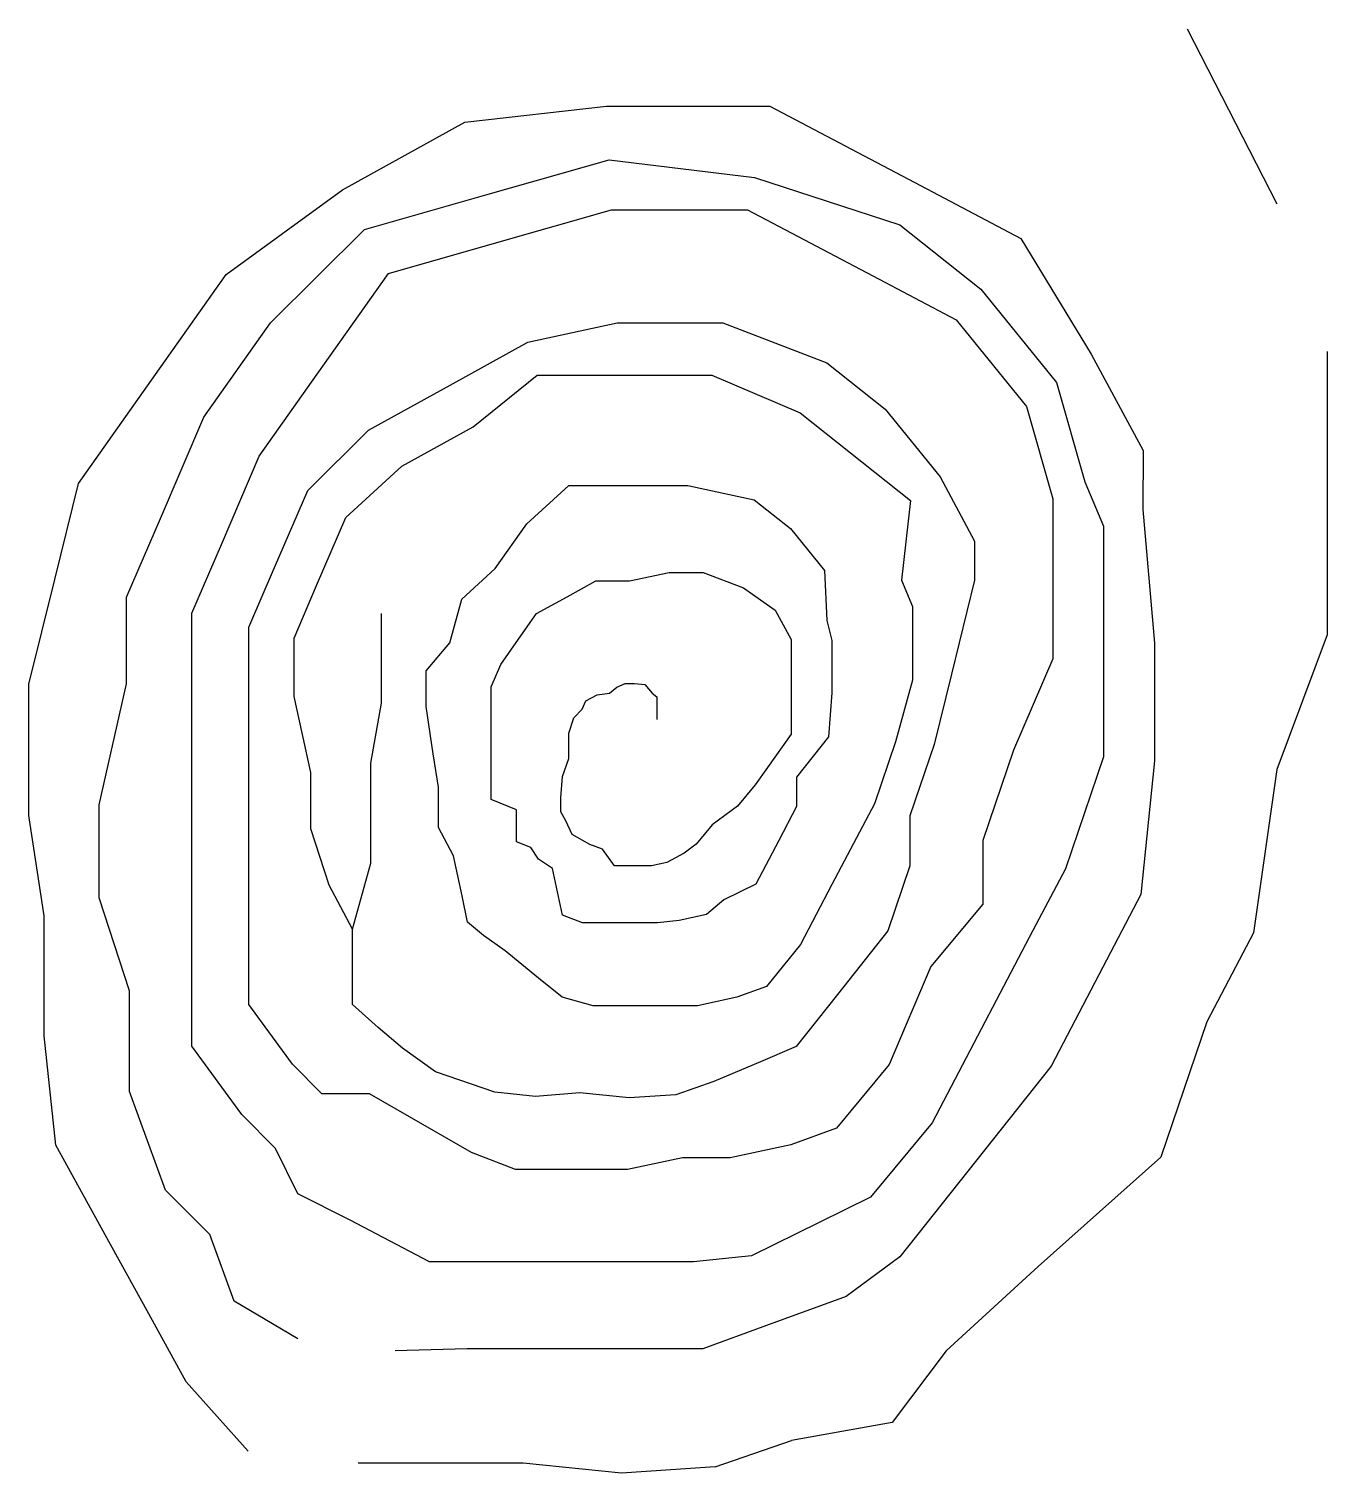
# Model space of a CAD drawing. Header units: millimetres. Extents: x 116.8 to 140.1, y 93.5 to 119.5.
import ezdxf

# ---------------------------------------------------------------- set-up
doc = ezdxf.new("R2010")
doc.units = ezdxf.units.MM

msp = doc.modelspace()

# ---------------------------------------------------------------- linework, layer by layer
at = {"color": 253, "true_color": 0x8faf8f}
for p, q in [((137.632, 119.464), (139.242, 116.322)), ((124.653, 117.787), (127.197, 118.076)), ((127.197, 118.076), (130.133, 118.076)), ((130.133, 118.076), (132.839, 116.646)), ((122.451, 116.571), (124.653, 117.787)), ((125.027, 116.478), (127.244, 117.111)), ((127.244, 117.111), (129.856, 116.795)), ((120.361, 115.051), (122.451, 116.571)), ((129.856, 116.795), (132.467, 115.943)), ((132.839, 116.646), (134.641, 115.694)), ((122.846, 115.855), (125.027, 116.478)), ((125.268, 115.637), (127.288, 116.214)), ((127.288, 116.214), (129.731, 116.214)), ((129.731, 116.214), (131.982, 115.025)), ((121.159, 114.18), (122.846, 115.855)), ((132.467, 115.943), (133.922, 114.788)), ((123.28, 115.069), (125.268, 115.637)), ((134.641, 115.694), (135.908, 113.619)), ((119.019, 113.152), (120.361, 115.051)), ((122.001, 113.26), (123.28, 115.069)), ((131.982, 115.025), (133.481, 114.233)), ((133.922, 114.788), (135.283, 113.111)), ((133.481, 114.233), (134.745, 112.675)), ((119.962, 112.486), (121.159, 114.18)), ((125.783, 113.832), (127.387, 114.178)), ((127.387, 114.178), (129.291, 114.178)), ((129.291, 114.178), (131.156, 113.462)), ((124.388, 113.062), (125.783, 113.832)), ((131.156, 113.462), (132.208, 112.628)), ((135.908, 113.619), (136.84, 111.886)), ((140.148, 113.663), (140.148, 111.111)), ((120.957, 111.783), (122.001, 113.26)), ((124.803, 112.311), (125.952, 113.242)), ((125.952, 113.242), (127.433, 113.242)), ((127.433, 113.242), (129.088, 113.242)), ((129.088, 113.242), (130.679, 112.56)), ((117.707, 111.295), (119.019, 113.152)), ((122.922, 112.254), (124.388, 113.062)), ((135.283, 113.111), (135.793, 111.323)), ((134.745, 112.675), (135.219, 111.015)), ((119.18, 110.664), (119.962, 112.486)), ((130.679, 112.56), (131.584, 111.842)), ((132.208, 112.628), (133.191, 111.415)), ((121.828, 111.168), (122.922, 112.254)), ((123.519, 111.602), (124.803, 112.311)), ((136.84, 111.886), (136.836, 110.826)), ((120.276, 110.194), (120.957, 111.783)), ((131.584, 111.842), (132.662, 110.987)), ((122.514, 110.683), (123.519, 111.602)), ((133.191, 111.415), (133.813, 110.259)), ((117.282, 109.569), (117.707, 111.295)), ((121.234, 109.783), (121.828, 111.168)), ((125.765, 110.568), (126.519, 111.258)), ((126.519, 111.258), (127.529, 111.258)), ((127.529, 111.258), (128.659, 111.258)), ((128.659, 111.258), (129.854, 110.999)), ((135.793, 111.323), (136.129, 110.528)), ((140.148, 111.111), (140.148, 108.573)), ((129.854, 110.999), (130.506, 110.483)), ((132.662, 110.987), (132.499, 109.553)), ((135.219, 111.015), (135.219, 110.145)), ((118.574, 109.251), (119.18, 110.664)), ((121.989, 109.459), (122.514, 110.683)), ((136.836, 110.826), (137.043, 108.424)), ((125.199, 109.767), (125.765, 110.568)), ((130.506, 110.483), (131.115, 109.732)), ((136.129, 110.528), (136.129, 108.284)), ((119.747, 108.962), (120.276, 110.194)), ((133.813, 110.259), (133.813, 109.553)), ((135.219, 110.145), (135.219, 108.144)), ((116.818, 107.684), (117.282, 109.569)), ((120.773, 108.709), (121.234, 109.783)), ((124.595, 109.214), (125.199, 109.767)), ((126.488, 109.256), (127.009, 109.543)), ((127.009, 109.543), (127.613, 109.543)), ((127.613, 109.543), (128.322, 109.696)), ((128.322, 109.696), (128.935, 109.696)), ((128.935, 109.696), (129.661, 109.418)), ((131.115, 109.732), (131.158, 108.832)), ((132.499, 109.553), (132.697, 109.083)), ((133.813, 109.553), (133.397, 107.864)), ((121.582, 108.51), (121.989, 109.459)), ((129.661, 109.418), (130.231, 109.015)), ((118.574, 107.695), (118.574, 109.251)), ((124.383, 108.432), (124.595, 109.214)), ((125.942, 108.955), (126.488, 109.256)), ((132.697, 109.083), (132.697, 107.756)), ((119.747, 107.606), (119.747, 108.962)), ((123.156, 108.122), (123.156, 108.959)), ((125.615, 108.493), (125.942, 108.955)), ((130.231, 109.015), (130.515, 108.486)), ((131.158, 108.832), (131.248, 108.473)), ((120.773, 107.527), (120.773, 108.709)), ((121.582, 107.465), (121.582, 108.51)), ((140.148, 108.573), (139.242, 106.15)), ((123.954, 107.926), (124.383, 108.432)), ((125.296, 108.041), (125.615, 108.493)), ((130.515, 108.486), (130.515, 108.164)), ((131.248, 108.473), (131.248, 107.533)), ((136.129, 108.284), (136.129, 106.378)), ((137.043, 108.424), (137.043, 106.311)), ((123.156, 107.345), (123.156, 108.122)), ((125.123, 107.638), (125.296, 108.041)), ((130.515, 108.164), (130.515, 107.421)), ((135.219, 108.144), (134.513, 106.497)), ((123.954, 107.283), (123.954, 107.926)), ((132.697, 107.756), (132.391, 106.652)), ((133.397, 107.864), (133.086, 106.601)), ((116.818, 105.327), (116.818, 107.684)), ((118.082, 105.52), (118.574, 107.695)), ((119.747, 105.775), (119.747, 107.606)), ((120.773, 105.931), (120.773, 107.527)), ((121.885, 106.101), (121.582, 107.465)), ((125.123, 107.194), (125.123, 107.638)), ((126.827, 107.384), (127.032, 107.492)), ((127.032, 107.492), (127.251, 107.525)), ((127.251, 107.525), (127.384, 107.634)), ((127.384, 107.634), (127.536, 107.698)), ((127.536, 107.698), (127.703, 107.697)), ((127.703, 107.697), (127.886, 107.681)), ((127.886, 107.681), (128.017, 107.523)), ((128.017, 107.523), (128.105, 107.457)), ((131.248, 107.533), (131.19, 106.74)), ((122.963, 106.265), (123.156, 107.345)), ((124.083, 106.436), (123.954, 107.283)), ((126.609, 107.08), (126.761, 107.234)), ((126.761, 107.234), (126.827, 107.384)), ((128.105, 107.457), (128.105, 107.148)), ((128.105, 107.292), (128.105, 107.148)), ((130.515, 107.421), (130.515, 106.79)), ((125.123, 106.595), (125.123, 107.194)), ((126.523, 106.808), (126.609, 107.08)), ((128.105, 107.148), (128.105, 107.05)), ((128.105, 107.148), (128.105, 107.05)), ((126.523, 106.598), (126.523, 106.808)), ((130.515, 106.79), (130.092, 106.191)), ((131.19, 106.74), (130.613, 106.014)), ((124.176, 105.832), (124.083, 106.436)), ((125.123, 106.141), (125.123, 106.595)), ((126.523, 106.352), (126.523, 106.598)), ((132.391, 106.652), (132.011, 105.538)), ((133.086, 106.601), (132.649, 105.32)), ((134.513, 106.497), (133.959, 104.874)), ((122.963, 105.437), (122.963, 106.265)), ((126.408, 106.027), (126.523, 106.352)), ((130.092, 106.191), (129.869, 105.876)), ((136.129, 106.378), (135.444, 104.368)), ((137.043, 106.311), (136.803, 103.905)), ((120.773, 104.723), (120.773, 105.931)), ((121.885, 105.086), (121.885, 106.101)), ((125.123, 105.612), (125.123, 106.141)), ((126.38, 105.646), (126.408, 106.027)), ((130.613, 106.014), (130.613, 105.486)), ((139.242, 106.15), (138.826, 103.215)), ((119.747, 104.389), (119.747, 105.775)), ((124.176, 105.111), (124.176, 105.832)), ((126.38, 105.392), (126.38, 105.646)), ((129.869, 105.876), (129.55, 105.492)), ((118.082, 103.846), (118.082, 105.52)), ((122.963, 104.47), (122.963, 105.437)), ((125.583, 105.427), (125.123, 105.612)), ((125.583, 104.855), (125.583, 105.427)), ((126.468, 105.228), (126.38, 105.392)), ((129.55, 105.492), (129.095, 105.156)), ((130.613, 105.486), (130.294, 104.876)), ((132.011, 105.538), (131.688, 104.922)), ((117.093, 103.523), (116.818, 105.327)), ((126.581, 104.985), (126.468, 105.228)), ((129.095, 105.156), (128.812, 104.813)), ((132.649, 105.32), (132.649, 104.419)), ((122.215, 104.074), (121.885, 105.086)), ((124.446, 104.599), (124.176, 105.111)), ((126.896, 104.803), (126.581, 104.985)), ((130.294, 104.876), (129.882, 104.091)), ((131.688, 104.922), (131.249, 104.085)), ((133.959, 104.874), (133.959, 103.732)), ((120.773, 103.312), (120.773, 104.723)), ((125.838, 104.752), (125.583, 104.855)), ((125.975, 104.543), (125.838, 104.752)), ((127.123, 104.723), (126.896, 104.803)), ((127.344, 104.424), (127.123, 104.723)), ((128.595, 104.646), (128.279, 104.483)), ((128.812, 104.813), (128.595, 104.646)), ((119.748, 102.769), (119.747, 104.389)), ((122.634, 103.281), (122.963, 104.47)), ((124.601, 103.88), (124.446, 104.599)), ((126.228, 104.373), (125.975, 104.543)), ((126.409, 103.535), (126.228, 104.373)), ((127.686, 104.424), (127.344, 104.424)), ((128.009, 104.424), (127.686, 104.424)), ((128.279, 104.483), (128.009, 104.424)), ((132.649, 104.419), (132.252, 103.254)), ((135.444, 104.368), (134.862, 103.259)), ((129.882, 104.091), (129.307, 103.808)), ((118.627, 102.177), (118.082, 103.846)), ((122.634, 103.281), (122.215, 104.074)), ((124.702, 103.411), (124.601, 103.88)), ((131.249, 104.085), (130.683, 103.006)), ((136.803, 103.905), (136.119, 102.6)), ((129.307, 103.808), (128.997, 103.546)), ((133.959, 103.732), (133.029, 102.61)), ((117.093, 101.366), (117.093, 103.523)), ((120.773, 101.928), (120.773, 103.312)), ((124.988, 103.17), (124.702, 103.411)), ((126.765, 103.399), (126.409, 103.535)), ((127.187, 103.399), (126.765, 103.399)), ((127.666, 103.399), (127.187, 103.399)), ((128.117, 103.399), (127.666, 103.399)), ((128.504, 103.439), (128.117, 103.399)), ((128.997, 103.546), (128.504, 103.439)), ((122.634, 101.928), (122.634, 103.281)), ((125.375, 102.891), (124.988, 103.17)), ((132.252, 103.254), (131.346, 102.108)), ((134.862, 103.259), (134.069, 101.748)), ((138.826, 103.215), (137.989, 101.619)), ((125.975, 102.404), (125.375, 102.891)), ((130.683, 103.006), (130.073, 102.254)), ((119.748, 101.181), (119.748, 102.769)), ((133.029, 102.61), (132.275, 100.851)), ((136.119, 102.6), (135.187, 100.822)), ((126.402, 102.058), (125.975, 102.404)), ((118.627, 100.366), (118.627, 102.177)), ((126.959, 101.907), (126.402, 102.058)), ((129.54, 102.059), (128.834, 101.907)), ((130.073, 102.254), (129.54, 102.059)), ((131.346, 102.108), (130.606, 101.172)), ((121.554, 100.855), (120.773, 101.928)), ((122.634, 101.928), (123.094, 101.513)), ((127.636, 101.907), (126.959, 101.907)), ((128.275, 101.907), (127.636, 101.907)), ((128.834, 101.907), (128.275, 101.907)), ((123.531, 101.143), (123.094, 101.513)), ((134.069, 101.748), (133.049, 99.803)), ((137.989, 101.619), (137.16, 99.187)), ((117.303, 99.403), (117.093, 101.366)), ((120.643, 99.951), (119.748, 101.181)), ((124.123, 100.717), (123.531, 101.143)), ((130.606, 101.172), (129.964, 100.898)), ((122.084, 100.321), (121.554, 100.855)), ((125.188, 100.355), (124.123, 100.717)), ((129.964, 100.898), (129.129, 100.542)), ((132.275, 100.851), (131.328, 99.708)), ((135.187, 100.822), (133.69, 98.936)), ((129.129, 100.542), (128.444, 100.306)), ((119.275, 98.593), (118.627, 100.366)), ((122.94, 100.321), (122.084, 100.321)), ((123.657, 99.908), (122.94, 100.321)), ((125.921, 100.278), (125.188, 100.355)), ((126.719, 100.341), (125.921, 100.278)), ((127.603, 100.25), (126.719, 100.341)), ((128.444, 100.306), (127.603, 100.25)), ((121.252, 99.338), (120.643, 99.951)), ((124.77, 99.267), (123.657, 99.908)), ((131.328, 99.708), (130.508, 99.409)), ((133.049, 99.803), (131.94, 98.465)), ((118.287, 97.613), (117.303, 99.403)), ((121.65, 98.527), (121.252, 99.338)), ((125.565, 98.962), (124.77, 99.267)), ((128.563, 99.175), (127.577, 98.962)), ((129.423, 99.175), (128.563, 99.175)), ((130.508, 99.409), (129.423, 99.175)), ((137.16, 99.187), (134.956, 97.222)), ((126.508, 98.962), (125.565, 98.962)), ((127.577, 98.962), (126.508, 98.962)), ((133.69, 98.936), (132.467, 97.395)), ((120.067, 97.795), (119.275, 98.593)), ((122.59, 98.055), (121.65, 98.527)), ((131.94, 98.465), (131.019, 98.011)), ((124.015, 97.302), (122.59, 98.055)), ((131.019, 98.011), (129.803, 97.412)), ((118.972, 96.368), (118.287, 97.613)), ((120.504, 96.598), (120.067, 97.795)), ((129.803, 97.412), (128.761, 97.302)), ((132.467, 97.395), (131.503, 96.683)), ((125.115, 97.302), (124.015, 97.302)), ((126.254, 97.302), (125.115, 97.302)), ((127.544, 97.302), (126.254, 97.302)), ((128.761, 97.302), (127.544, 97.302)), ((134.956, 97.222), (133.302, 95.702)), ((121.65, 95.918), (120.504, 96.598)), ((131.503, 96.683), (130.073, 96.161)), ((119.643, 95.149), (118.972, 96.368)), ((130.073, 96.161), (128.926, 95.742)), ((124.694, 95.742), (123.401, 95.702)), ((126.015, 95.742), (124.694, 95.742)), ((127.513, 95.742), (126.015, 95.742)), ((128.926, 95.742), (127.513, 95.742)), ((133.302, 95.702), (132.332, 94.414)), ((120.761, 93.9), (119.643, 95.149)), ((132.332, 94.414), (130.52, 94.09)), ((129.151, 93.619), (130.52, 94.09)), ((124.138, 93.688), (122.735, 93.688)), ((125.701, 93.688), (124.138, 93.688)), ((127.468, 93.506), (125.701, 93.688)), ((129.151, 93.619), (127.468, 93.506))]:
    msp.add_line(p, q, dxfattribs=at)

doc.saveas('drawing.dxf')
